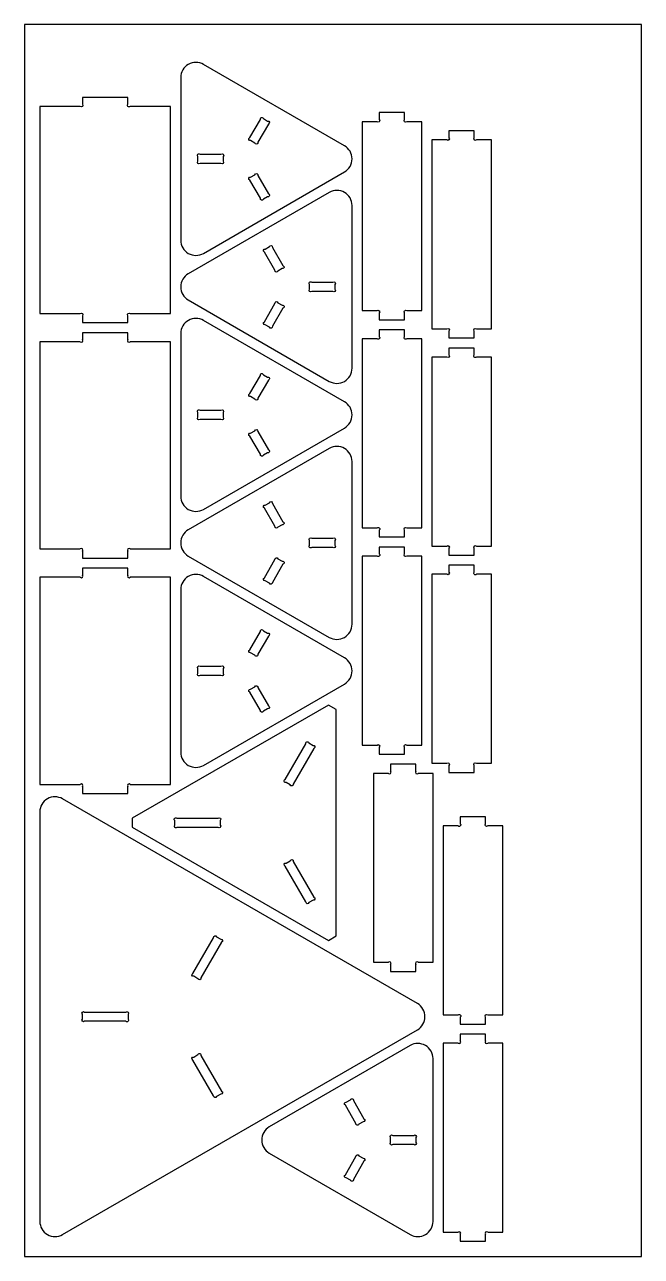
# Model space of a CAD drawing. Header units: millimetres. Extents: x 700 to 1920, y -1519 to 919.
import ezdxf

# ---------------------------------------------------------------- set-up
doc = ezdxf.new("R2010")
doc.units = ezdxf.units.MM
doc.layers.get('0').update_dxf_attribs({"linetype": 'CONTINUOUS'})

msp = doc.modelspace()

# ---------------------------------------------------------------- linework, layer by layer
for p, q in [((904.4, 309.2), (814.4, 309.2)), ((814.4, 309.2), (814.4, 295.5)), ((904.4, 295.5), (904.4, 309.2)), ((810.1, 291.2), (730, 291.2)), ((730, 291.2), (730, -118.8)), ((988.8, 291.2), (908.7, 291.2)), ((988.8, -118.8), (988.8, 291.2)), ((730, -118.8), (810.1, -118.8)), ((908.7, -118.8), (988.8, -118.8)), ((814.4, -123.1), (814.4, -136.8)), ((814.4, -136.8), (904.4, -136.8)), ((904.4, -136.8), (904.4, -123.1)), ((904.4, -156.8), (814.4, -156.8)), ((814.4, -156.8), (814.4, -170.5)), ((904.4, -170.5), (904.4, -156.8)), ((730, -174.8), (730, -584.8)), ((810.1, -174.8), (730, -174.8)), ((988.8, -174.8), (908.7, -174.8)), ((988.8, -584.8), (988.8, -174.8)), ((1474, -545), (1424, -545)), ((1424, -545), (1424, -558.7)), ((1474, -558.7), (1474, -545)), ((730, -584.8), (810.1, -584.8)), ((908.7, -584.8), (988.8, -584.8)), ((1419.7, -563), (1390.1, -563)), ((1390.1, -563), (1390.1, -937)), ((1507.9, -563), (1478.3, -563)), ((1507.9, -937), (1507.9, -563)), ((814.4, -589.1), (814.4, -602.8)), ((814.4, -602.8), (904.4, -602.8)), ((904.4, -602.8), (904.4, -589.1)), ((1390.1, -937), (1419.7, -937)), ((1424, -941.4), (1424, -955)), ((1474, -955), (1474, -941.4)), ((1478.3, -937), (1507.9, -937)), ((1424, -955), (1474, -955)), ((1557.5, -1097.2), (1527.9, -1097.2)), ((1527.9, -1097.2), (1527.9, -1471.2)), ((1611.8, -1079.2), (1561.8, -1079.2)), ((1561.8, -1079.2), (1561.8, -1092.9)), ((1611.8, -1092.9), (1611.8, -1079.2)), ((1645.7, -1097.2), (1616.1, -1097.2)), ((1645.7, -1471.2), (1645.7, -1097.2)), ((1527.9, -1471.2), (1557.5, -1471.2)), ((1561.8, -1475.5), (1561.8, -1489.2)), ((1611.8, -1489.2), (1611.8, -1475.5)), ((1616.1, -1471.2), (1645.7, -1471.2)), ((1561.8, -1489.2), (1611.8, -1489.2))]:
    msp.add_line(p, q)
for points in [[(700, -1519.2), (1920, -1519.2), (1920, 919.2), (700, 919.2)], [(1300.8, -893.9), (1316.4, -884.9), (1316.4, -436.7), (1300.8, -427.7), (912.7, -651.8), (912.7, -669.8)]]:
    msp.add_lwpolyline(points, close=True)
for points in [[(1053.8, 466.4), (1332.7, 627.5, 0.57735), (1332.7, 679.4), (1053.8, 840.5, 0.57735), (1008.8, 814.5), (1008.8, 492.4, 0.57735)], [(908.7, 347.2), (988.8, 347.2), (988.8, 757.2), (908.7, 757.2, -1), (904.4, 761.5), (904.4, 775.2), (814.4, 775.2), (814.4, 761.5, -1), (810.1, 757.2), (730, 757.2), (730, 347.2), (810.1, 347.2, -1), (814.4, 342.9), (814.4, 329.2), (904.4, 329.2), (904.4, 342.9, -1)], [(1155.4, 684.8), (1147.1, 689.6, -1), (1145.5, 695.5), (1166.3, 731.5, -1), (1172.2, 733.1), (1180.5, 728.3, -1), (1182.1, 722.4), (1161.3, 686.4, -1)], [(1397.3, 727), (1367.7, 727), (1367.7, 353), (1397.3, 353, -1), (1401.6, 348.6), (1401.6, 335), (1451.6, 335), (1451.6, 348.6, -1), (1455.9, 353), (1485.5, 353), (1485.5, 727), (1455.9, 727, -1), (1451.6, 731.3), (1451.6, 745), (1401.6, 745), (1401.6, 731.3, -1)], [(1535.1, 691), (1505.5, 691), (1505.5, 317), (1535.1, 317, -1), (1539.4, 312.6), (1539.4, 299), (1589.4, 299), (1589.4, 312.6, -1), (1593.7, 317), (1623.3, 317), (1623.3, 691), (1593.7, 691, -1), (1589.4, 695.3), (1589.4, 709), (1539.4, 709), (1539.4, 695.3, -1)], [(1092.8, 658.2), (1092.8, 648.7, -1), (1088.4, 644.4), (1046.9, 644.4, -1), (1042.6, 648.7), (1042.6, 658.2, -1), (1046.9, 662.6), (1088.4, 662.6, -1)], [(1147.1, 617.3), (1155.4, 622.1, -1), (1161.3, 620.5), (1182.1, 584.5, -1), (1180.5, 578.6), (1172.2, 573.8, -1), (1166.3, 575.4), (1145.5, 611.4, -1)], [(1023.8, 426, 0.57735), (1023.8, 374.1), (1302.7, 213, 0.57735), (1347.7, 239), (1347.7, 561.1, 0.57735), (1302.7, 587.1)], [(1176, 474.9), (1184.3, 479.7, -1), (1190.2, 478.1), (1211, 442.1, -1), (1209.4, 436.2), (1201.1, 431.4, -1), (1195.2, 433), (1174.4, 469, -1)], [(1313.9, 404.8), (1313.9, 395.3, -1), (1309.6, 390.9), (1268, 390.9, -1), (1263.7, 395.3), (1263.7, 404.8, -1), (1268, 409.1), (1309.6, 409.1, -1)], [(1184.3, 320.4), (1176, 325.2, -1), (1174.4, 331.1), (1195.2, 367.1, -1), (1201.1, 368.7), (1209.4, 363.9, -1), (1211, 358), (1190.2, 322, -1)], [(1332.7, 120.6, 0.57735), (1332.7, 172.6), (1053.8, 333.6, 0.57735), (1008.8, 307.7), (1008.8, -14.4, 0.57735), (1053.8, -40.4)], [(1397.3, 297), (1367.7, 297), (1367.7, -77), (1397.3, -77, -1), (1401.6, -81.4), (1401.6, -95), (1451.6, -95), (1451.6, -81.4, -1), (1455.9, -77), (1485.5, -77), (1485.5, 297), (1455.9, 297, -1), (1451.6, 301.3), (1451.6, 315), (1401.6, 315), (1401.6, 301.3, -1)], [(1535.1, 261), (1505.5, 261), (1505.5, -113), (1535.1, -113, -1), (1539.4, -117.4), (1539.4, -131), (1589.4, -131), (1589.4, -117.4, -1), (1593.7, -113), (1623.3, -113), (1623.3, 261), (1593.7, 261, -1), (1589.4, 265.3), (1589.4, 279), (1539.4, 279), (1539.4, 265.3, -1)], [(1172.2, 226.2), (1180.5, 221.5, -1), (1182.1, 215.6), (1161.3, 179.6, -1), (1155.4, 178), (1147.1, 182.8, -1), (1145.5, 188.7), (1166.3, 224.7, -1)], [(1042.6, 141.8), (1042.6, 151.4, -1), (1046.9, 155.7), (1088.4, 155.7, -1), (1092.8, 151.4), (1092.8, 141.8, -1), (1088.4, 137.5), (1046.9, 137.5, -1)], [(1180.5, 71.8), (1172.2, 67, -1), (1166.3, 68.6), (1145.5, 104.6, -1), (1147.1, 110.5), (1155.4, 115.2, -1), (1161.3, 113.7), (1182.1, 77.7, -1)], [(1302.7, 80.2), (1023.8, -80.8, 0.57735), (1023.8, -132.8), (1302.7, -293.8, 0.57735), (1347.7, -267.9), (1347.7, 54.2, 0.57735)], [(1209.4, -70.7), (1201.1, -75.4, -1), (1195.2, -73.9), (1174.4, -37.9, -1), (1176, -32), (1184.3, -27.2, -1), (1190.2, -28.8), (1211, -64.8, -1)], [(1263.7, -111.6), (1263.7, -102, -1), (1268, -97.7), (1309.6, -97.7, -1), (1313.9, -102), (1313.9, -111.6, -1), (1309.6, -115.9), (1268, -115.9, -1)], [(1397.3, -133), (1367.7, -133), (1367.7, -507), (1397.3, -507, -1), (1401.6, -511.4), (1401.6, -525), (1451.6, -525), (1451.6, -511.4, -1), (1455.9, -507), (1485.5, -507), (1485.5, -133), (1455.9, -133, -1), (1451.6, -128.7), (1451.6, -115), (1401.6, -115), (1401.6, -128.7, -1)], [(1201.1, -138.2), (1209.4, -143, -1), (1211, -148.9), (1190.2, -184.9, -1), (1184.3, -186.4), (1176, -181.7, -1), (1174.4, -175.8), (1195.2, -139.8, -1)], [(1053.8, -547.3), (1332.7, -386.2, 0.57735), (1332.7, -334.3), (1053.8, -173.2, 0.57735), (1008.8, -199.2), (1008.8, -521.3, 0.57735)], [(1535.1, -169), (1505.5, -169), (1505.5, -543), (1535.1, -543, -1), (1539.4, -547.4), (1539.4, -561), (1589.4, -561), (1589.4, -547.4, -1), (1593.7, -543), (1623.3, -543), (1623.3, -169), (1593.7, -169, -1), (1589.4, -164.7), (1589.4, -151), (1539.4, -151), (1539.4, -164.7, -1)], [(1155.4, -328.9), (1147.1, -324.1, -1), (1145.5, -318.2), (1166.3, -282.2, -1), (1172.2, -280.6), (1180.5, -285.4, -1), (1182.1, -291.3), (1161.3, -327.3, -1)], [(1092.8, -355.5), (1092.8, -365, -1), (1088.4, -369.3), (1046.9, -369.3, -1), (1042.6, -365), (1042.6, -355.5, -1), (1046.9, -351.1), (1088.4, -351.1, -1)], [(1147.1, -396.4), (1155.4, -391.6, -1), (1161.3, -393.2), (1182.1, -429.2, -1), (1180.5, -435.1), (1172.2, -439.9, -1), (1166.3, -438.3), (1145.5, -402.3, -1)], [(1225.5, -585.7), (1217.2, -581, -1), (1215.6, -575.1), (1256.4, -504.4, -1), (1262.3, -502.8), (1270.6, -507.6, -1), (1272.2, -513.5), (1231.4, -584.2, -1)], [(1476.9, -1070.7, 0.57735), (1476.9, -1018.7), (775, -613.5, 0.57735), (730, -639.4), (730, -1449.9, 0.57735), (775, -1475.9)], [(1001.2, -651.7), (1082.8, -651.7, -1), (1087.1, -656.1), (1087.1, -665.6, -1), (1082.8, -669.9), (1001.2, -669.9, -1), (996.9, -665.6), (996.9, -656.1, -1)], [(1557.5, -667.2), (1527.9, -667.2), (1527.9, -1041.2), (1557.5, -1041.2, -1), (1561.8, -1045.5), (1561.8, -1059.2), (1611.8, -1059.2), (1611.8, -1045.5, -1), (1616.1, -1041.2), (1645.7, -1041.2), (1645.7, -667.2), (1616.1, -667.2, -1), (1611.8, -662.9), (1611.8, -649.2), (1561.8, -649.2), (1561.8, -662.9, -1)], [(1217.2, -740.7), (1225.5, -735.9, -1), (1231.4, -737.5), (1272.2, -808.2, -1), (1270.6, -814.1), (1262.3, -818.8, -1), (1256.4, -817.3), (1215.6, -746.6, -1)], [(1042.9, -969.6), (1034.6, -964.8, -1), (1033, -958.9), (1073.8, -888.3, -1), (1079.7, -886.7), (1088, -891.5, -1), (1089.5, -897.4), (1048.7, -968, -1)], [(904.5, -1039.9), (904.5, -1049.5, -1), (900.2, -1053.8), (818.6, -1053.8, -1), (814.3, -1049.5), (814.3, -1039.9, -1), (818.6, -1035.6), (900.2, -1035.6, -1)], [(1034.6, -1124.6), (1042.9, -1119.8, -1), (1048.7, -1121.4), (1089.5, -1192, -1), (1088, -1197.9), (1079.7, -1202.7, -1), (1073.8, -1201.1), (1033, -1130.5, -1)], [(1183.9, -1262.9, 0.57735), (1183.9, -1314.8), (1462.9, -1475.9, 0.57735), (1507.9, -1449.9), (1507.9, -1127.8, 0.57735), (1462.9, -1101.8)], [(1336.2, -1214), (1344.5, -1209.2, -1), (1350.4, -1210.8), (1371.1, -1246.8, -1), (1369.6, -1252.7), (1361.3, -1257.5, -1), (1355.4, -1255.9), (1334.6, -1219.9, -1)], [(1474.1, -1284.1), (1474.1, -1293.7, -1), (1469.8, -1298), (1428.2, -1298, -1), (1423.9, -1293.7), (1423.9, -1284.1, -1), (1428.2, -1279.8), (1469.8, -1279.8, -1)], [(1344.5, -1368.5), (1336.2, -1363.7, -1), (1334.6, -1357.8), (1355.4, -1321.8, -1), (1361.3, -1320.2), (1369.6, -1325, -1), (1371.1, -1330.9), (1350.4, -1366.9, -1)]]:
    msp.add_lwpolyline(points, format="xyb", close=True)
for centre, start, end in [((812.2, 293.4), -135, 45), ((906.5, 293.4), 135, 315), ((812.2, -121), -45, 135), ((906.5, -121), 45, 225), ((812.2, -172.6), -135, 45), ((906.5, -172.6), 135, 315), ((1421.8, -560.9), -135, 45), ((1476.2, -560.9), 135, 315), ((812.2, -587), -45, 135), ((906.5, -587), 45, 225), ((1421.8, -939.2), -45, 135), ((1476.2, -939.2), 45, 225), ((1559.6, -1095), -135, 45), ((1613.9, -1095), 135, 315), ((1559.6, -1473.4), -45, 135), ((1613.9, -1473.4), 45, 225)]:
    msp.add_arc(centre, 3.05, start, end)

doc.saveas('drawing.dxf')
